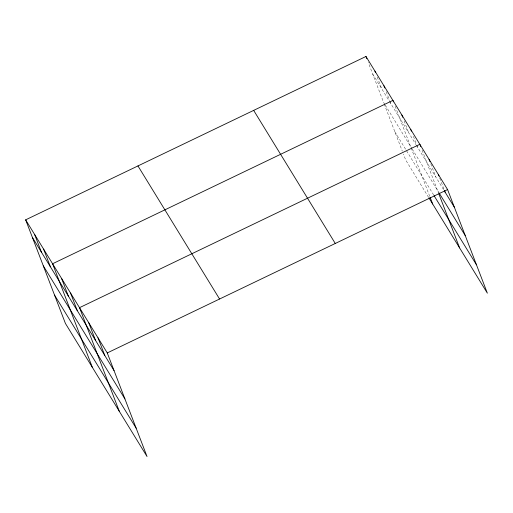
<?xml version="1.0" encoding="UTF-8"?>
<svg xmlns="http://www.w3.org/2000/svg" width="513" height="513" viewBox="0 0 513 513"><rect width="100%" height="100%" fill="white"/><g stroke="black" fill="none" stroke-linecap="round" stroke-linejoin="round"><path stroke-width="0.38" stroke-dasharray="2.56 1.92" d="M372.752 74.148L389.072 100.76M389.482 101.427L416.005 144.679M416.415 145.346L443.905 190.182M384.859 104.498L383.634 102.504L368.231 62.368M385.269 105.165L411.792 148.417M412.202 149.084L438.705 192.304M394.85 131.719L433.62 194.934M428.586 197.345L405.738 160.075L403.442 154.105M439.744 178.158L444.264 189.938M430.779 163.814L435.864 177.062M422.096 150.2L438.621 193.26M413.401 136.298L416.505 144.397M416.787 145.134L417.64 147.34M404.141 120.921L408.662 132.7M395.164 106.281L410.567 146.423M411.131 147.879L429.804 196.53M386.186 91.647L389.572 100.477M389.861 101.215L390.707 103.421M377.209 77.008L381.73 88.781M384.199 103.966L402.301 151.123"/><path stroke-width="0.77" d="M25.65 219.84L107.262 352.925L147.032 456.525L65.42 323.44L25.65 219.84L365.968 56.475L447.58 189.56L487.35 293.16L428.996 198.005M107.262 352.925L447.58 189.56M444.309 190.836L454.364 207.233M439.109 192.965L465.246 235.589M434.024 195.6L476.462 264.804M253.666 110.385L335.278 243.47M137.952 165.93L219.57 299.015M32.434 237.506L114.046 370.591M43.316 265.862L124.928 398.947M54.532 295.084L136.144 428.169M438.333 174.478L438.897 175.953M444.547 190.676L445.111 192.144M429.08 159.396L429.932 161.601M420.679 146.519L419.833 144.313L79.515 307.672L119.285 411.272M438.904 193.991L459.603 247.914M410.855 129.674L411.42 131.142M401.878 115.034L402.724 117.24M393.465 101.869L392.9 100.394L52.582 263.753L92.353 367.359M430.093 197.281L432.671 203.994M383.923 85.754L384.769 87.96M374.945 71.115L375.51 72.59M365.968 56.475L366.814 58.687M98.015 337.836L104.793 355.509M88.762 322.754L95.546 340.427M70.537 293.032L77.322 310.705M61.56 278.392L68.344 296.065M43.605 249.113L50.389 266.786M34.627 234.479L41.412 252.146"/></g></svg>
